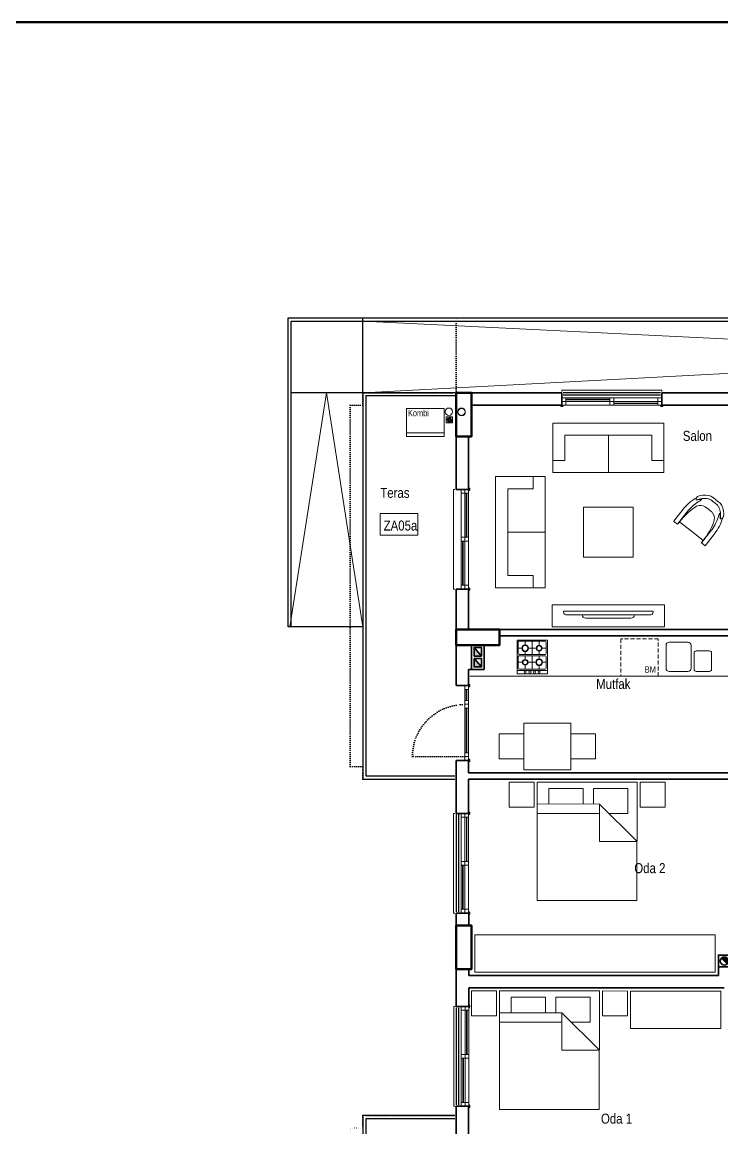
# Model space of a CAD drawing. Header units: millimetres. Extents: x 1852829 to 1882754, y -270850 to -231658.
# Drawn here: x 1856627 to 1857749, y -269624 to -267850 of the extents above; entities that cross this region are included whole.
import ezdxf
from ezdxf.enums import TextEntityAlignment as Align

# ---------------------------------------------------------------- set-up
doc = ezdxf.new("R2010")
doc.units = ezdxf.units.MM
doc.linetypes.add('izdüşüm arka', pattern=[3.175, 0, -3.175])
doc.linetypes.add('izdüşüm ön', pattern=[9.525, 6.35, -3.175])
for name, color, linetype, lineweight in [('a_ba', 6, 'Continuous', 50), ('a_doğrama', 251, 'Continuous', 20), ('a_duvar', 251, 'Continuous', 35), ('a_görünüş', 32, 'Continuous', 25), ('a_görünüş_ince', 8, 'Continuous', 20), ('a_izdüşüm_arka', 251, 'izdüşüm arka', 30), ('a_izdüşüm_ön', 6, 'izdüşüm ön', 9), ('a_not_mahal', 253, 'Continuous', 5), ('a_not_misc', 144, 'Continuous', 5), ('a_tefriş', 8, 'Continuous', 20), ('a_çerçeve_line', 7, 'Continuous', 50), ('m_yib', 65, 'Continuous', 20)]:
    doc.layers.add(name, color=color, linetype=linetype, lineweight=lineweight)
doc.styles.get("Standard").update_dxf_attribs({"font": 'ARIALN.TTF'})

# ---------------------------------------------------------------- blocks, each defined once
blk = doc.blocks.new('160p')
at = {"layer": 'a_doğrama', "color": 251}
for points in [[(-6, -6), (-6, 0), (-12, 0), (-12, -6)], [(0, -6), (0, 0), (-6, 0), (-6, -6)], [(-6, -83), (-6, -77), (-12, -77), (-12, -83)], [(0, -83), (0, -77), (-6, -77), (-6, -83)], [(-6, -160), (-6, -154), (-12, -154), (-12, -160)], [(0, -160), (0, -154), (-6, -154), (-6, -160)]]:
    blk.add_lwpolyline(points, close=True, dxfattribs=at)
for points in [[(2, -1), (2, 2), (0, 2), (0, -2), (1, -2), (2, -1)], [(-9.5, -6), (-9.5, -77)], [(-8.5, -6), (-8.5, -77)], [(-3.5, -83), (-3.5, -154)], [(-2.5, -83), (-2.5, -154)], [(2, -159), (2, -162), (0, -162), (0, -158), (1, -158), (2, -159)]]:
    blk.add_lwpolyline(points, dxfattribs=at)
at = {"layer": 'a_görünüş_ince', "color": 251}
for points in [[(-22, -160), (-24, -160), (-24, 0), (-22, 0)], [(-12, -77), (-12, -6)], [(-6, -77), (-6, -6)], [(-6, -77), (-6, -6)], [(0, -77), (0, -6)], [(-12, -154), (-12, -83)], [(-6, -154), (-6, -83)], [(-6, -154), (-6, -83)], [(0, -154), (0, -83)]]:
    blk.add_lwpolyline(points, dxfattribs=at)
blk = doc.blocks.new('kapı_120_c_blok')
at = {"layer": 'a_doğrama', "color": 251}
for points in [[(-2, 119), (-2, 122), (0, 122), (0, 118), (-1, 118), (-2, 119)], [(2.5, 114), (2.5, 96)], [(3.5, 114), (3.5, 96)], [(2.5, 84), (2.5, 12)], [(3.5, 84), (3.5, 12)], [(-2, 1), (-2, -2), (0, -2), (0, 2), (-1, 2), (-2, 1)]]:
    blk.add_lwpolyline(points, dxfattribs=at)
for points in [[(0, 114), (6, 114), (6, 120), (0, 120)], [(0, 90), (6, 90), (6, 96), (0, 96)], [(0, 84), (6, 84), (6, 90), (0, 90)], [(0, 6), (6, 6), (6, 12), (0, 12)], [(0, 0), (6, 0), (6, 6), (0, 6)]]:
    blk.add_lwpolyline(points, close=True, dxfattribs=at)
at = {"layer": 'a_görünüş_ince', "color": 251}
for points in [[(0, 114), (0, 96)], [(6, 114), (6, 96)], [(0, 84), (0, 12)], [(6, 84), (6, 12)]]:
    blk.add_lwpolyline(points, dxfattribs=at)
at = {"layer": 'a_izdüşüm_arka', "color": 251}
blk.add_lwpolyline([(6, 6), (90, 6)], dxfattribs=at)
blk.add_arc((6, 6), 84, 0, 90, dxfattribs=at)
blk = doc.blocks.new('baca_şönt')
at = {"layer": 'a_duvar'}
h = blk.add_hatch(color=256, dxfattribs=at)
h.dxf.hatch_style = 1
h.paths.add_polyline_path([(21.5, -5), (21.5, -17), (35, -17)])
h.paths.add_polyline_path([(4, -5), (4, -17), (17.5, -17)])
for p, q in [((4, -5), (17.5, -17)), ((17.5, -5), (17.5, -17)), ((21.5, -5), (21.5, -17)), ((21.5, -5), (35, -17))]:
    blk.add_line(p, q, dxfattribs=at)
blk.add_lwpolyline([(0, -21), (39, -21), (39, -1), (0, -1)], close=True, dxfattribs=at)
for points in [[(17.5, -5), (4, -5), (4, -17), (17.5, -17)], [(21.5, -17), (35, -17), (35, -5), (21.5, -5)]]:
    blk.add_lwpolyline(points, dxfattribs=at)
blk = doc.blocks.new('baca_müstakil')
at = {"layer": 'a_duvar'}
h = blk.add_hatch(color=256, dxfattribs=at)
h.dxf.hatch_style = 1
h.paths.add_polyline_path([(4.9, -4.9, 0.198912), (3, -9.5, 0.668179), (14.1, -14.1)])
blk.add_line((4.9, -4.9), (14.1, -14.1), dxfattribs=at)
blk.add_lwpolyline([(0, -19), (19, -19), (19, 0), (0, 0)], close=True, dxfattribs=at)
blk.add_circle((9.5, -9.5), 6.5, dxfattribs=at)
blk = doc.blocks.new('tefriş_koltuk_202x90')
at = {"layer": 'a_tefriş'}
for p, q in [((0, -90), (0, -22)), ((-79, -68), (-101, -68)), ((79, -68), (101, -68))]:
    blk.add_line(p, q, dxfattribs=at)
for points in [[(101, -90), (101, 0), (-101, 0), (-101, -90), (101, -90)], [(79, -68), (79, -22), (-79, -22), (-79, -68)]]:
    blk.add_lwpolyline(points, dxfattribs=at)
blk = doc.blocks.new('tefirş_tv')
at = {"layer": 'a_tefriş'}
for points in [[(35, 10), (35, 10, 0.414214), (30, 15), (-30, 15, 0.414214), (-35, 10), (-35, 10)], [(60, 4), (60, 5, 0.414214), (55, 10), (-55, 10, 0.414214), (-60, 5), (-60, 4)]]:
    blk.add_lwpolyline(points, format="xyb", close=True, dxfattribs=at)
blk = doc.blocks.new('berjer')
at = {"layer": 'a_tefriş'}
for p, q in [((-45.1, 45.1), (-49.5, 40.8)), ((-41.4, 41.4), (-45.7, 37.1)), ((-45.1, 45.1), (-40.8, 49.5)), ((-41.4, 41.4), (-37.1, 45.7)), ((-31.3, 31.3), (-26.8, 35.8)), ((26.1, 19), (8.8, 36.2)), ((-31.3, 31.3), (-35.8, 26.8)), ((21, 13.6), (3.6, 31)), ((26.1, 18.7), (21, 13.6)), ((0, 0), (-16.6, -16.6)), ((0, 0), (16.6, 16.6)), ((-19, -26.1), (-36.2, -8.8)), ((-13.6, -21), (-31, -3.6)), ((-18.7, -26.1), (-13.6, -21))]:
    blk.add_line(p, q, dxfattribs=at)
for centre, radius, start, end in [((-25, 27.7), 27.3, 71.2858, 110.6993), ((-19.2, 48.9), 5.5, 350.3156, 56.9936), ((-38.5, 29.8), 15.5, 135, 162.0844), ((-38.5, 29.8), 10.2, 135, 162.0844), ((-29.8, 38.5), 15.5, 107.9156, 135), ((-29.8, 38.5), 10.2, 107.9156, 135), ((-23.7, 18.5), 31.1, 71.4354, 107.3961), ((-21, 30), 8.21, 117.4936, 135.1057), ((-17.5, 23.2), 15.9, 57.4112, 117.4936), ((-18.6, 23.9), 24.6, 78.6027, 99.5819), ((18.9, 123.1), 85.7, 240.9454, 245.5445), ((-45.7, -18.5), 69.9, 45.0971, 65.3824), ((-44.9, -17.5), 76, 45, 66.6891), ((-53.9, -49.3), 97, 43.332, 62.3787), ((-27.4, 24.8), 27.6, 159.0996, 198.2964), ((-18.2, 23.5), 31.5, 162.3914, 198.167), ((-23.4, 18.3), 25.2, 169.88, 190.627), ((-123.1, -18.9), 85.7, 24.4555, 29.0546), ((-23.2, 17.5), 15.9, 152.5064, 212.5888), ((-30, 21), 8.21, 134.8943, 152.5064), ((26, 18.9), 0.2, 315, 45), ((-49, 19.1), 5.5, 213.0064, 279.6844), ((17.5, 44.9), 76, 203.7042, 225), ((18.5, 45.7), 69.9, 204.6176, 224.9029), ((49.3, 53.9), 97, 207.6213, 226.668), ((16.4, 16.9), 0.4, 315, 46.0366), ((110.8, 118.5), 138.4, 227.0869, 229.3484), ((20.8, 13.7), 0.2, 229.3484, 315), ((-16.9, -16.4), 0.4, 223.9634, 315), ((-118.5, -110.8), 138.4, 40.6516, 42.9131), ((-18.9, -26), 0.2, 225, 315), ((-13.7, -20.8), 0.2, 315, 40.6516)]:
    blk.add_arc(centre, radius, start, end, dxfattribs=at)
blk = doc.blocks.new('A$C2A0A03CE')
at = {"layer": 'a_tefriş'}
for p, q in [((-54, -24.3), (-54, 24.3)), ((-54, 24.3), (0, 24.3)), ((-48.6, 24.3), (-48.6, -24.3)), ((-46.8, 20.7), (-46.8, -20.7)), ((-27, 22.5), (-45, 22.5)), ((-35.6, 22.5), (-35.6, 15.7)), ((-25.2, -20.7), (-25.2, 20.7)), ((-23.4, -20.7), (-23.4, 20.7)), ((-21.6, 22.5), (-3.6, 22.5)), ((-13.1, 22.5), (-13.1, 14.8)), ((-1.8, 20.7), (-1.8, -20.7)), ((0, -24.3), (0, 24.3)), ((-40, 11.2), (-46.8, 11.2)), ((-25.2, 0), (-46.8, 0)), ((-35.6, 6.8), (-35.6, -7.7)), ((-25.2, 11.2), (-31, 11.2)), ((-16.6, 11.2), (-23.4, 11.2)), ((-1.8, 0), (-23.4, 0)), ((-13.1, 7.7), (-13.1, -6.8)), ((-1.8, 11.2), (-9.4, 11.2)), ((-39.1, -11.3), (-46.8, -11.3)), ((-35.6, -14.9), (-35.6, -22.5)), ((-25.2, -11.3), (-31.9, -11.3)), ((-17.5, -11.3), (-23.4, -11.3)), ((-13.1, -15.7), (-13.1, -22.5)), ((-1.8, -11.3), (-8.5, -11.3)), ((-54, -24.3), (0, -24.3)), ((-45, -22.5), (-27, -22.5)), ((-3.6, -22.5), (-21.6, -22.5))]:
    blk.add_line(p, q, dxfattribs=at)
for centre, radius in [((-51.4, 11.2), 1.8), ((-51.4, 3.7), 1.8), ((-35.6, 11.2), 5.4), ((-35.6, 11.2), 4.5), ((-13.1, 11.2), 4.5), ((-13.1, 11.2), 3.6), ((-51.4, -3.5), 1.8), ((-51.4, -11.3), 1.8), ((-35.6, -11.3), 4.5), ((-35.6, -11.3), 3.6), ((-13.1, -11.3), 5.4), ((-13.1, -11.3), 4.5)]:
    blk.add_circle(centre, radius, dxfattribs=at)
for centre, start, end in [((-45, 20.7), 90, 180), ((-27, 20.7), 0, 90), ((-21.6, 20.7), 90, 180), ((-3.6, 20.7), 0, 90), ((-45, -20.7), 180, 270), ((-27, -20.7), 270, 0), ((-21.6, -20.7), 180, 270), ((-3.6, -20.7), 270, 0)]:
    blk.add_arc(centre, 1.8, start, end, dxfattribs=at)
blk = doc.blocks.new('tefriş_yatak_çift')
at = {"layer": 'a_tefriş'}
for points in [[(-85, -5), (-85, -45), (-125, -45), (-125, -5)], [(80, -195), (80, -5), (-80, -5), (-80, -195)], [(85, -5), (85, -45), (125, -45), (125, -5)]]:
    blk.add_lwpolyline(points, close=True, dxfattribs=at)
for points in [[(-6.3, -40), (-6.3, -15), (-61.3, -15), (-61.3, -40)], [(35, -55), (65, -55), (65, -15), (10, -15), (10, -40)], [(-80, -40), (20, -40), (80, -100), (20, -100), (20, -40)], [(-80, -55), (20, -55)]]:
    blk.add_lwpolyline(points, dxfattribs=at)
blk = doc.blocks.new('tefriş_süzgeç')
at = {"layer": 'a_tefriş'}
for p, q in [((5, 0), (-5, 0)), ((-5, 0), (-5, -10)), ((5, -10), (5, 0)), ((-5, -10), (5, -10)), ((-3.6, -5.1), (-4.1, -5.1)), ((-2.6, -5.1), (-3.1, -5.1)), ((-2.5, -2.5), (-2.9, -2.2)), ((-2.6, -7.6), (-2.9, -7.9)), ((-2, -3.3), (-2.3, -3)), ((-1.9, -6.9), (-2.2, -7.2)), ((-1.6, -5.1), (-2.1, -5.1)), ((-1.2, -3.9), (-1.5, -3.6)), ((-1.2, -6.2), (-1.5, -6.5)), ((-0.2, -2.5), (-0.2, -2)), ((-0.1, -1.5), (-0.1, -1)), ((-0.1, -3), (-0.1, -3.5)), ((-0.1, -6.6), (-0.1, -7.1)), ((-0.1, -7.6), (-0.1, -8.1)), ((-0.1, -8.6), (-0.1, -9.1)), ((1, -4), (1.4, -3.6)), ((1.1, -6.2), (1.4, -6.5)), ((1.5, -5.1), (2, -5.1)), ((1.7, -3.3), (2.1, -2.9)), ((1.8, -6.9), (2.1, -7.2)), ((2.5, -2.5), (2.8, -2.2)), ((2.5, -5.1), (3, -5.1)), ((2.5, -7.5), (2.8, -7.9)), ((3.5, -5.1), (4, -5.1))]:
    blk.add_line(p, q, dxfattribs=at)
for centre, radius, start, end in [((-0.1, -5.1), 4.06, 134.2896, 180), ((-0.1, -5.1), 3.56, 134.2896, 180), ((-0.1, -5.1), 3.06, 180, 225), ((-0.1, -5.1), 4.06, 225, 270), ((-0.1, -5.1), 2.56, 180, 225), ((-0.1, -5.1), 3.56, 225, 270), ((-0.4, -4.4), 2.4, 84.5943, 143.2016), ((-0.1, -5.1), 2.06, 134.2896, 180), ((-0.1, -5), 2.44, 90.343, 138.1212), ((-0.1, -5.1), 1.56, 134.2896, 180), ((-0.1, -5.1), 2.06, 225, 270), ((-0.1, -5.1), 1.56, 225, 270), ((-0.1, -5.1), 4.06, 45, 90), ((-0.1, -5.1), 3.56, 45, 90), ((-0.1, -5.1), 2.06, 45, 90), ((-0.1, -5.1), 1.56, 45, 90), ((-0.1, -5.1), 2.56, 270, 315.7104), ((-0.1, -5.1), 3.06, 270, 315.7104), ((-0.1, -5.1), 1.56, 314.2896, 360), ((-0.1, -5.1), 2.06, 314.2896, 360), ((-0.1, -5.1), 2.56, 360, 45), ((-0.1, -5.1), 3.06, 360, 45), ((-0.1, -5.1), 3.56, 314.2896, 360), ((-0.1, -5.1), 4.06, 314.2896, 360)]:
    blk.add_arc(centre, radius, start, end, dxfattribs=at)

msp = doc.modelspace()

# ---------------------------------------------------------------- linework, layer by layer
at = {"layer": 'a_ba', "color": 253}
for points in [[(1857322.7, -268514.5), (1857347.7, -268514.5), (1857347.7, -268444.5), (1857322.7, -268444.5)], [(1857322.7, -268824.5), (1857322.7, -268849.5), (1857392.7, -268849.5), (1857392.7, -268824.5)], [(1857322.7, -269369.5), (1857347.7, -269369.5), (1857347.7, -269299.5), (1857322.7, -269299.5)]]:
    msp.add_lwpolyline(points, close=True, dxfattribs=at)
at = {"layer": 'a_duvar'}
for p, q in [((1857492.7, -268444.5), (1857322.7, -268444.5)), ((1857492.7, -268444.5), (1857492.7, -268464.5)), ((1857857.7, -268444.5), (1857652.7, -268444.5)), ((1857652.7, -268444.5), (1857652.7, -268464.5)), ((1857322.7, -268464.5), (1857322.7, -268599.5)), ((1857347.7, -268464.5), (1857492.7, -268464.5)), ((1857652.7, -268464.5), (1857857.7, -268464.5)), ((1857342.7, -268599.5), (1857342.7, -268514.5)), ((1857322.7, -268759.5), (1857322.7, -268914.5)), ((1857342.7, -268824.5), (1857342.7, -268759.5)), ((1857887.7, -268824.5), (1857342.7, -268824.5)), ((1857392.7, -268834.5), (1857887.7, -268834.5)), ((1857342.7, -268914.5), (1857342.7, -268888.5)), ((1857322.7, -269034.5), (1857322.7, -269119.5)), ((1857342.7, -269054.5), (1857342.7, -269034.5)), ((1857887.7, -269054.5), (1857342.7, -269054.5)), ((1857342.7, -269064.5), (1857887.7, -269064.5)), ((1857342.8, -269119.5), (1857342.7, -269064.5)), ((1857342.8, -269119.5), (1857322.7, -269119.5)), ((1857322.7, -269279.5), (1857322.7, -269429.5)), ((1857343, -269279.5), (1857322.7, -269279.5)), ((1857343.1, -269299.5), (1857343, -269279.5)), ((1857343.2, -269379.5), (1857343.2, -269369.5)), ((1857743.7, -269379.5), (1857343.2, -269379.5)), ((1857343.1, -269429.5), (1857343.2, -269399.5)), ((1857343.2, -269399.5), (1857752.7, -269399.5)), ((1857343.1, -269429.5), (1857322.7, -269429.5)), ((1857322.7, -269589.5), (1857322.7, -269604.5)), ((1857342.8, -269589.5), (1857322.7, -269589.5)), ((1857342.7, -269649.5), (1857342.8, -269589.5)), ((1857322.7, -269604.5), (1857322.7, -269679.5))]:
    msp.add_line(p, q, dxfattribs=at)
for points in [[(1857342.7, -268599.5), (1857322.7, -268599.5)], [(1857342.7, -268759.5), (1857322.7, -268759.5)], [(1857347.7, -268888.5), (1857342.7, -268888.5)], [(1857342.7, -268914.5), (1857322.7, -268914.5)], [(1857342.7, -269034.5), (1857322.7, -269034.5)], [(1857743.7, -269366), (1857743.7, -269379.5)]]:
    msp.add_lwpolyline(points, dxfattribs=at)
at = {"layer": 'a_görünüş', "color": 251}
for p, q in [((1857053.2, -268819.9), (1857053.2, -268324.5)), ((1857053.2, -268324.5), (1858597.7, -268324.5)), ((1857058.2, -268819.9), (1857058.2, -268329.5)), ((1857058.2, -268329.5), (1858597.7, -268329.5))]:
    msp.add_line(p, q, dxfattribs=at)
for points in [[(1857173.2, -268444.4), (1857173.2, -268324.5)], [(1857173.2, -268444.5), (1857058.2, -268444.5)], [(1857173.2, -268444.4), (1857173.2, -269064.5)], [(1857320.7, -268444.5), (1857173.2, -268444.5)], [(1857650.7, -268444.5), (1857494.7, -268444.5)], [(1857650.7, -268448.5), (1857494.7, -268448.5)], [(1857178.2, -268449.5), (1857178.2, -269059.5)], [(1857320.7, -268449.5), (1857178.2, -268449.5)], [(1857173.2, -268819.9), (1857053.2, -268819.9)], [(1857173.2, -269064.5), (1857320.7, -269064.5)], [(1857178.2, -269059.5), (1857320.7, -269059.5)], [(1857322.7, -269121.5), (1857322.7, -269277.5)], [(1857326.7, -269121.5), (1857326.7, -269277.5)], [(1857322.7, -269431.5), (1857322.7, -269587.5)], [(1857326.7, -269431.5), (1857326.7, -269587.5)], [(1857320.7, -269604.5), (1857173.2, -269604.5), (1857173.2, -270224.5)], [(1857320.7, -269609.5), (1857178.2, -269609.5), (1857178.2, -270219.5)]]:
    msp.add_lwpolyline(points, dxfattribs=at)
at = {"layer": 'a_izdüşüm_arka'}
for points in [[(1857322.7, -269064.5), (1857173.2, -269064.5), (1857173.2, -269049.5), (1857173.2, -269044.5), (1857152.7, -269044.5), (1857152.7, -268464.5), (1857173.2, -268464.5), (1857173.2, -268444.5), (1857322.7, -268444.5), (1857322.7, -268324.5), (1859402.7, -268324.5), (1859402.7, -268444.5), (1859552.3, -268444.5), (1859552.3, -268464.5), (1859572.7, -268464.5), (1859572.7, -269044.5), (1859552.3, -269044.5), (1859552.3, -269064.5), (1859402.7, -269064.5)], [(1857322.7, -269604.5), (1857173.2, -269604.5), (1857173.2, -269624.5), (1857152.7, -269624.5), (1857152.7, -270204.5), (1857173.2, -270204.5), (1857173.2, -270224.5), (1857322.7, -270224.5), (1857322.7, -270344.5), (1859402.7, -270344.5), (1859402.7, -270224.5), (1859552.3, -270224.5), (1859552.3, -270204.5), (1859572.7, -270204.5), (1859572.7, -269624.5), (1859552.3, -269624.5), (1859552.3, -269604.5), (1859402.7, -269604.5)]]:
    msp.add_lwpolyline(points, dxfattribs=at)
at = {"layer": 'a_izdüşüm_ön', "color": 251}
msp.add_lwpolyline([(1857647.2, -268899.5), (1857647.2, -268839.5), (1857587.2, -268839.5), (1857587.2, -268899.5)], close=True, dxfattribs=at)
at = {"layer": 'a_not_mahal'}
msp.add_lwpolyline([(1857261.2, -268638.1), (1857201.2, -268638.1), (1857201.2, -268673.1), (1857261.2, -268673.1)], close=True, dxfattribs=at)
at = {"layer": 'a_not_misc'}
for points in [[(1857173.2, -268444.4), (1858297.7, -268384.5), (1857173.2, -268329.5)], [(1857114.7, -268444.5), (1857056.2, -268819.9)], [(1857114.7, -268444.5), (1857173.2, -268819.9)]]:
    msp.add_lwpolyline(points, dxfattribs=at)
at = {"layer": 'a_tefriş', "lineweight": 20}
for p, q in [((1857243.5, -268469.8), (1857303.5, -268469.8)), ((1857243.5, -268514.8), (1857243.5, -268469.8)), ((1857303.5, -268469.8), (1857303.5, -268514.8)), ((1857303.5, -268508.8), (1857243.5, -268508.8)), ((1857303.5, -268514.8), (1857243.5, -268514.8))]:
    msp.add_line(p, q, dxfattribs=at)
at = {"layer": 'a_tefriş'}
msp.add_line((1857344.7, -268899.5), (1857792.7, -268899.5), dxfattribs=at)
for points in [[(1857527.1, -268708.2), (1857607.1, -268708.2), (1857607.1, -268628.2), (1857527.1, -268628.2)], [(1857477.1, -268785.1), (1857477.1, -268820.1), (1857657.1, -268820.1), (1857657.1, -268785.1)], [(1857506.7, -269049.5), (1857506.7, -268974.5), (1857431.7, -268974.5), (1857431.7, -269049.5)], [(1857431.7, -269032), (1857431.7, -268992), (1857391.7, -268992), (1857391.7, -269032)], [(1857546.7, -269032), (1857506.7, -269032), (1857506.7, -268992), (1857546.7, -268992)], [(1857738.7, -269374.5), (1857738.7, -269314.5), (1857352.7, -269314.5), (1857352.7, -269374.5)], [(1857747.7, -269464.6), (1857747.7, -269404.6), (1857602.8, -269404.6), (1857602.8, -269464.6)]]:
    msp.add_lwpolyline(points, close=True, dxfattribs=at)
for points in [[(1857699.7, -268849.7, 0.414214), (1857694.7, -268844.7), (1857664.7, -268844.7, 0.414214), (1857659.7, -268849.7), (1857659.7, -268886.7, 0.414214), (1857664.7, -268891.7), (1857694.7, -268891.7, 0.414214), (1857699.7, -268886.7), (1857699.7, -268849.7)], [(1857732.7, -268862.3, 0.414214), (1857729.2, -268858.8), (1857708.2, -268858.8, 0.414214), (1857704.7, -268862.3), (1857704.7, -268888.2, 0.414214), (1857708.2, -268891.7), (1857729.2, -268891.7, 0.414214), (1857732.7, -268888.2), (1857732.7, -268862.3)]]:
    msp.add_lwpolyline(points, format="xyb", dxfattribs=at)
at = {"layer": 'a_çerçeve_line'}
msp.add_lwpolyline([(1872123.9, -270849.7), (1872123.9, -267849.7), (1853005.4, -267849.7), (1853005.4, -270849.7)], close=True, dxfattribs=at)
at = {"layer": 'm_yib'}
for centre in [(1857311.3, -268474.9), (1857331.4, -268474.9), (1857331.7, -268475.6)]:
    msp.add_circle(centre, 5.92, dxfattribs=at)

# ---------------------------------------------------------------- block references
at = {"xscale": -1}
msp.add_blockref('kapı_120_c_blok', (1857342.7, -269034.5), dxfattribs=at)
at = {"layer": 'a_duvar', "xscale": -1}
for name, p, rotation in [('160p', (1857492.7, -268464.5), 90), ('160p', (1857342.7, -268759.5), 180), ('baca_şönt', (1857368.7, -268888.5), 270.0000000000001), ('160p', (1857342.8, -269279.5), 180), ('baca_müstakil', (1857743.7, -269347), 90), ('160p', (1857343.1, -269589.5), 180)]:
    msp.add_blockref(name, p, dxfattribs=dict(at, rotation=rotation))
at = {"layer": 'a_tefriş'}
for name, p, rotation in [('tefriş_süzgeç', (1857306.9, -268488), 89.99999999999991), ('berjer', (1857700.4, -268666.4), 277.0132670416978)]:
    msp.add_blockref(name, p, dxfattribs=dict(at, rotation=rotation))
at = {"layer": 'a_tefriş', "lineweight": -3, "extrusion": (-2.24181e-16, 1.09817e-31, -1), "xscale": -0.8823529411764706, "yscale": 0.8823529411764706, "zscale": -0.8823529411764706}
msp.add_blockref('tefriş_koltuk_202x90', (-1857567.1, -268493.2), dxfattribs=at)
at = {"layer": 'a_tefriş', "lineweight": -3, "extrusion": (-1.23544e-31, -2.24181e-16, -1), "xscale": -0.8823529411764706, "yscale": 0.8823529411764706, "zscale": -0.8823529411764706, "rotation": 270}
msp.add_blockref('tefriş_koltuk_202x90', (-1857386.2, -268668.2), dxfattribs=at)
at = {"layer": 'a_tefriş', "extrusion": (0, 0, -1), "xscale": 1.2, "rotation": 179.9999983322061}
msp.add_blockref('tefirş_tv', (-1857567.1, -268791.1), dxfattribs=at)
at = {"layer": 'a_tefriş', "color": 113, "xscale": -1, "rotation": 269.9992036728955}
msp.add_blockref('A$C2A0A03CE', (1857444.9, -268841.4), dxfattribs=at)
at = {"layer": 'a_tefriş', "extrusion": (0, 0, -1), "xscale": -1, "zscale": -1, "rotation": 0.0301700967464047}
for p in [(-1857533.1, -269064.5), (-1857472.7, -269399.5)]:
    msp.add_blockref('tefriş_yatak_çift', p, dxfattribs=at)

# ---------------------------------------------------------------- texts
at = {"layer": 'a_not_mahal'}
for s, height, p in [('Kombi', 10, (1857245.5, -268482.1)), ('Salon', 16, (1857686.5, -268521.7)), ('Teras', 16, (1857201.2, -268613.1)), ('BM', 10, (1857625.4, -268893.7)), ('Mutfak', 16, (1857547.5, -268919.8)), ('Oda 2', 16, (1857608.7, -269215.4)), ('Oda 1', 16, (1857555.2, -269617.4))]:
    msp.add_text(s, height=height, dxfattribs=at).set_placement(p)
msp.add_text('ZA05a', height=16, rotation=360, dxfattribs=at).set_placement((1857233.6, -268665.6), align=Align.CENTER)

doc.saveas('drawing.dxf')
